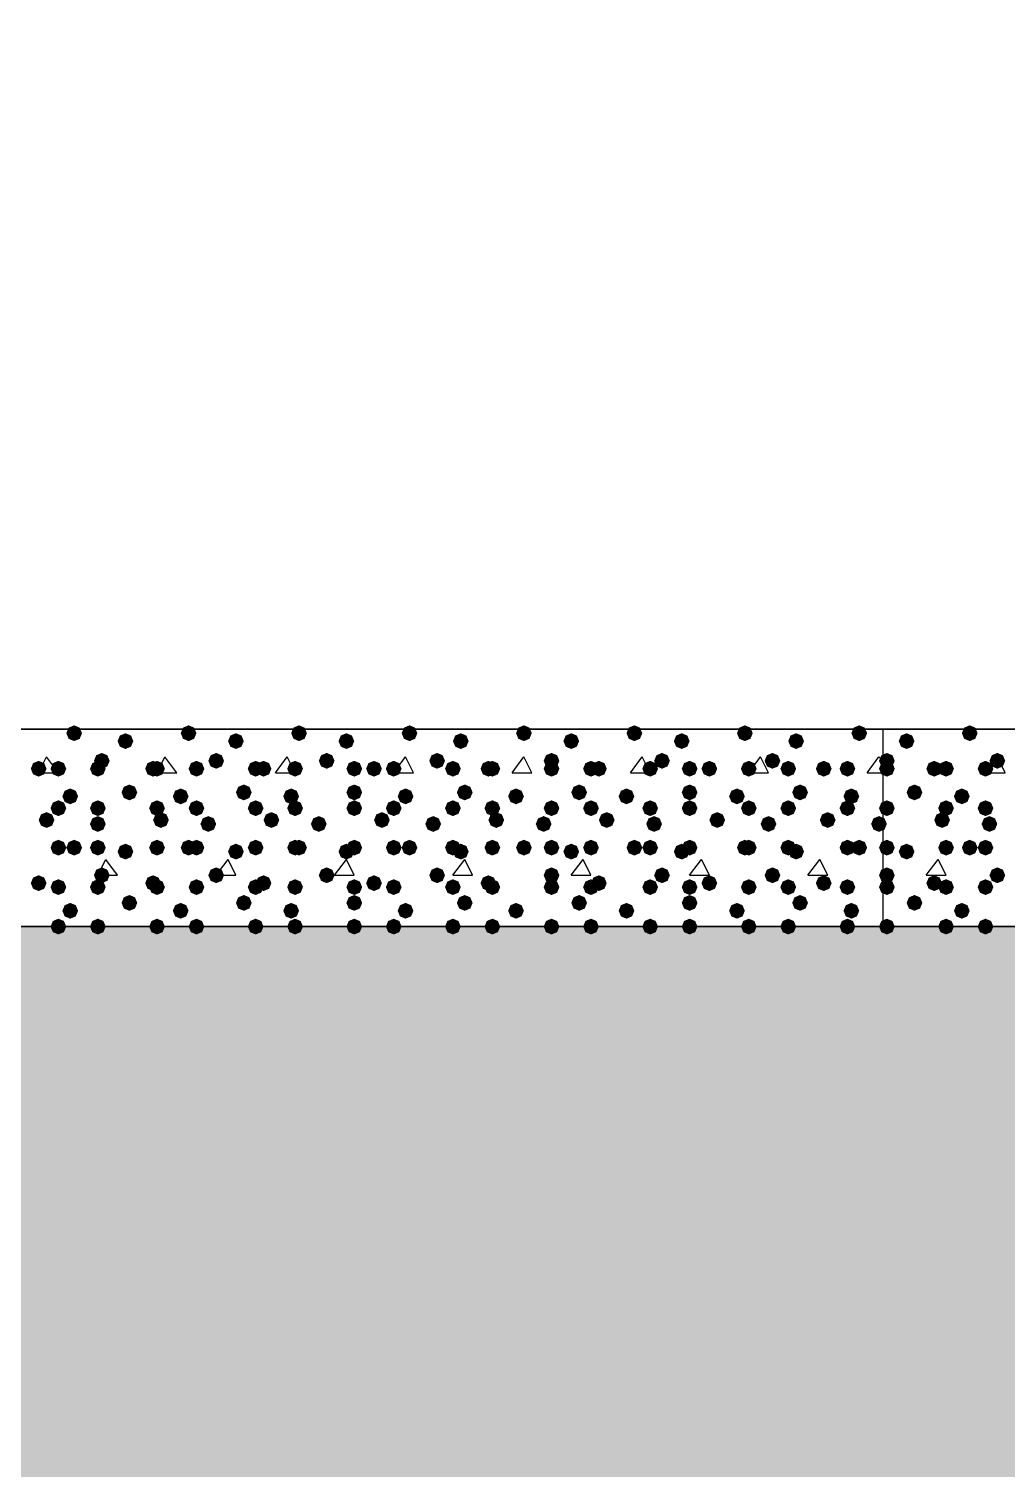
# Model space of a CAD drawing. Header units: millimetres. Extents: x 0 to 420, y 0 to 297.
# Drawn here: x 340.3 to 350.8, y 121.09 to 136.55 of the extents above; entities that cross this region are included whole.
import ezdxf

# ---------------------------------------------------------------- set-up
doc = ezdxf.new("R2010")
doc.units = ezdxf.units.MM
doc.layers.get('0').update_dxf_attribs({"linetype": 'CONTINUOUS'})

msp = doc.modelspace()

# ---------------------------------------------------------------- hatches: boundary and pattern name
at = {"true_color": 0x000008}
for points in [[(340.868, 128.989667), (340.843129, 128.929871), (340.783333, 128.905), (340.723538, 128.929871), (340.698667, 128.989667), (340.723537, 129.049462), (340.783333, 129.074333), (340.843129, 129.049463)], [(342.095667, 128.989667), (342.070796, 128.929871), (342.011, 128.905), (341.951204, 128.929871), (341.926333, 128.989667), (341.951204, 129.049462), (342.011, 129.074333), (342.070796, 129.049463)], [(343.281, 128.989667), (343.256129, 128.929871), (343.196333, 128.905), (343.136537, 128.929871), (343.111667, 128.989667), (343.136537, 129.049462), (343.196333, 129.074333), (343.256129, 129.049463)], [(344.466333, 128.989667), (344.441462, 128.929871), (344.381667, 128.905), (344.321871, 128.929871), (344.297, 128.989667), (344.321871, 129.049462), (344.381667, 129.074333), (344.441462, 129.049463)], [(345.694, 128.989667), (345.669129, 128.929871), (345.609333, 128.905), (345.549537, 128.929871), (345.524667, 128.989667), (345.549537, 129.049462), (345.609333, 129.074333), (345.669129, 129.049463)], [(346.879333, 128.989667), (346.854462, 128.929871), (346.794667, 128.905), (346.734871, 128.929871), (346.71, 128.989667), (346.734871, 129.049462), (346.794667, 129.074333), (346.854462, 129.049463)], [(348.064667, 128.989667), (348.039796, 128.929871), (347.98, 128.905), (347.920204, 128.929871), (347.895333, 128.989667), (347.920204, 129.049462), (347.98, 129.074333), (348.039796, 129.049463)], [(349.292333, 128.989667), (349.267462, 128.929871), (349.207667, 128.905), (349.147871, 128.929871), (349.123, 128.989667), (349.147871, 129.049462), (349.207667, 129.074333), (349.267462, 129.049463)], [(341.418333, 128.905), (341.393462, 128.845204), (341.333667, 128.820333), (341.273871, 128.845204), (341.249, 128.905), (341.273871, 128.964796), (341.333667, 128.989667), (341.393462, 128.964796)], [(342.603667, 128.905), (342.578796, 128.845204), (342.519, 128.820333), (342.459204, 128.845204), (342.434333, 128.905), (342.459204, 128.964796), (342.519, 128.989667), (342.578796, 128.964796)], [(343.789, 128.905), (343.764129, 128.845204), (343.704333, 128.820333), (343.644537, 128.845204), (343.619667, 128.905), (343.644537, 128.964796), (343.704333, 128.989667), (343.764129, 128.964796)], [(345.016667, 128.905), (344.991796, 128.845204), (344.932, 128.820333), (344.872204, 128.845204), (344.847333, 128.905), (344.872204, 128.964796), (344.932, 128.989667), (344.991796, 128.964796)], [(346.202, 128.905), (346.177129, 128.845204), (346.117333, 128.820333), (346.057538, 128.845204), (346.032667, 128.905), (346.057537, 128.964796), (346.117333, 128.989667), (346.177129, 128.964796)], [(347.387333, 128.905), (347.362462, 128.845204), (347.302667, 128.820333), (347.242871, 128.845204), (347.218, 128.905), (347.242871, 128.964796), (347.302667, 128.989667), (347.362462, 128.964796)], [(348.615, 128.905), (348.590129, 128.845204), (348.530333, 128.820333), (348.470537, 128.845204), (348.445667, 128.905), (348.470537, 128.964796), (348.530333, 128.989667), (348.590129, 128.964796)], [(341.164333, 128.693333), (341.139462, 128.633537), (341.079667, 128.608667), (341.019871, 128.633537), (340.995, 128.693333), (341.019871, 128.753129), (341.079667, 128.778), (341.139462, 128.753129)], [(342.392, 128.693333), (342.367129, 128.633537), (342.307333, 128.608667), (342.247538, 128.633537), (342.222667, 128.693333), (342.247537, 128.753129), (342.307333, 128.778), (342.367129, 128.753129)], [(343.577333, 128.693333), (343.552462, 128.633537), (343.492667, 128.608667), (343.432871, 128.633537), (343.408, 128.693333), (343.432871, 128.753129), (343.492667, 128.778), (343.552462, 128.753129)], [(344.762667, 128.693333), (344.737796, 128.633537), (344.678, 128.608667), (344.618204, 128.633537), (344.593333, 128.693333), (344.618204, 128.753129), (344.678, 128.778), (344.737796, 128.753129)], [(345.990333, 128.693333), (345.965463, 128.633537), (345.905667, 128.608667), (345.845871, 128.633537), (345.821, 128.693333), (345.845871, 128.753129), (345.905667, 128.778), (345.965462, 128.753129)], [(347.175667, 128.693333), (347.150796, 128.633537), (347.091, 128.608667), (347.031204, 128.633537), (347.006333, 128.693333), (347.031204, 128.753129), (347.091, 128.778), (347.150796, 128.753129)], [(348.361, 128.693333), (348.336129, 128.633537), (348.276333, 128.608667), (348.216537, 128.633537), (348.191667, 128.693333), (348.216537, 128.753129), (348.276333, 128.778), (348.336129, 128.753129)], [(340.487, 128.608667), (340.462129, 128.548871), (340.402333, 128.524), (340.342538, 128.548871), (340.317667, 128.608667), (340.342537, 128.668462), (340.402333, 128.693333), (340.462129, 128.668463)], [(340.698667, 128.608667), (340.673796, 128.548871), (340.614, 128.524), (340.554204, 128.548871), (340.529333, 128.608667), (340.554204, 128.668462), (340.614, 128.693333), (340.673796, 128.668463)], [(341.122, 128.608667), (341.097129, 128.548871), (341.037333, 128.524), (340.977538, 128.548871), (340.952667, 128.608667), (340.977537, 128.668462), (341.037333, 128.693333), (341.097129, 128.668463)], [(341.714667, 128.608667), (341.689796, 128.548871), (341.63, 128.524), (341.570204, 128.548871), (341.545333, 128.608667), (341.570204, 128.668462), (341.63, 128.693333), (341.689796, 128.668463)], [(341.757, 128.608667), (341.732129, 128.548871), (341.672333, 128.524), (341.612538, 128.548871), (341.587667, 128.608667), (341.612537, 128.668462), (341.672333, 128.693333), (341.732129, 128.668463)], [(342.180333, 128.608667), (342.155463, 128.548871), (342.095667, 128.524), (342.035871, 128.548871), (342.011, 128.608667), (342.035871, 128.668462), (342.095667, 128.693333), (342.155462, 128.668463)], [(342.815333, 128.608667), (342.790462, 128.548871), (342.730667, 128.524), (342.670871, 128.548871), (342.646, 128.608667), (342.670871, 128.668462), (342.730667, 128.693333), (342.790462, 128.668463)], [(342.9, 128.608667), (342.875129, 128.548871), (342.815333, 128.524), (342.755538, 128.548871), (342.730667, 128.608667), (342.755537, 128.668462), (342.815333, 128.693333), (342.875129, 128.668463)], [(343.238667, 128.608667), (343.213796, 128.548871), (343.154, 128.524), (343.094204, 128.548871), (343.069333, 128.608667), (343.094204, 128.668462), (343.154, 128.693333), (343.213796, 128.668463)], [(343.873667, 128.608667), (343.848796, 128.548871), (343.789, 128.524), (343.729204, 128.548871), (343.704333, 128.608667), (343.729204, 128.668462), (343.789, 128.693333), (343.848796, 128.668463)], [(344.085333, 128.608667), (344.060462, 128.548871), (344.000667, 128.524), (343.940871, 128.548871), (343.916, 128.608667), (343.940871, 128.668462), (344.000667, 128.693333), (344.060462, 128.668463)], [(344.297, 128.608667), (344.272129, 128.548871), (344.212333, 128.524), (344.152537, 128.548871), (344.127667, 128.608667), (344.152537, 128.668462), (344.212333, 128.693333), (344.272129, 128.668463)], [(344.932, 128.608667), (344.907129, 128.548871), (344.847333, 128.524), (344.787537, 128.548871), (344.762667, 128.608667), (344.787537, 128.668462), (344.847333, 128.693333), (344.907129, 128.668463)], [(345.313, 128.608667), (345.288129, 128.548871), (345.228333, 128.524), (345.168537, 128.548871), (345.143667, 128.608667), (345.168537, 128.668462), (345.228333, 128.693333), (345.288129, 128.668463)], [(345.355333, 128.608667), (345.330462, 128.548871), (345.270667, 128.524), (345.210871, 128.548871), (345.186, 128.608667), (345.210871, 128.668462), (345.270667, 128.693333), (345.330462, 128.668463)], [(345.990333, 128.608667), (345.965463, 128.548871), (345.905667, 128.524), (345.845871, 128.548871), (345.821, 128.608667), (345.845871, 128.668462), (345.905667, 128.693333), (345.965462, 128.668463)], [(346.413667, 128.608667), (346.388796, 128.548871), (346.329, 128.524), (346.269204, 128.548871), (346.244333, 128.608667), (346.269204, 128.668462), (346.329, 128.693333), (346.388796, 128.668463)], [(346.498333, 128.608667), (346.473462, 128.548871), (346.413667, 128.524), (346.353871, 128.548871), (346.329, 128.608667), (346.353871, 128.668462), (346.413667, 128.693333), (346.473462, 128.668463)], [(347.048667, 128.608667), (347.023796, 128.548871), (346.964, 128.524), (346.904204, 128.548871), (346.879333, 128.608667), (346.904204, 128.668462), (346.964, 128.693333), (347.023796, 128.668463)], [(347.472, 128.608667), (347.447129, 128.548871), (347.387333, 128.524), (347.327538, 128.548871), (347.302667, 128.608667), (347.327537, 128.668462), (347.387333, 128.693333), (347.447129, 128.668463)], [(347.683667, 128.608667), (347.658796, 128.548871), (347.599, 128.524), (347.539204, 128.548871), (347.514333, 128.608667), (347.539204, 128.668462), (347.599, 128.693333), (347.658796, 128.668463)], [(348.107, 128.608667), (348.082129, 128.548871), (348.022333, 128.524), (347.962538, 128.548871), (347.937667, 128.608667), (347.962537, 128.668462), (348.022333, 128.693333), (348.082129, 128.668463)], [(348.530333, 128.608667), (348.505463, 128.548871), (348.445667, 128.524), (348.385871, 128.548871), (348.361, 128.608667), (348.385871, 128.668462), (348.445667, 128.693333), (348.505462, 128.668463)], [(348.911333, 128.608667), (348.886462, 128.548871), (348.826667, 128.524), (348.766871, 128.548871), (348.742, 128.608667), (348.766871, 128.668462), (348.826667, 128.693333), (348.886462, 128.668463)], [(349.165333, 128.608667), (349.140463, 128.548871), (349.080667, 128.524), (349.020871, 128.548871), (348.996, 128.608667), (349.020871, 128.668462), (349.080667, 128.693333), (349.140462, 128.668463)], [(341.460667, 128.354667), (341.435796, 128.294871), (341.376, 128.27), (341.316204, 128.294871), (341.291333, 128.354667), (341.316204, 128.414462), (341.376, 128.439333), (341.435796, 128.414463)], [(342.688333, 128.354667), (342.663462, 128.294871), (342.603667, 128.27), (342.543871, 128.294871), (342.519, 128.354667), (342.543871, 128.414462), (342.603667, 128.439333), (342.663462, 128.414463)], [(343.873667, 128.354667), (343.848796, 128.294871), (343.789, 128.27), (343.729204, 128.294871), (343.704333, 128.354667), (343.729204, 128.414462), (343.789, 128.439333), (343.848796, 128.414463)], [(345.059, 128.354667), (345.034129, 128.294871), (344.974333, 128.27), (344.914537, 128.294871), (344.889667, 128.354667), (344.914537, 128.414462), (344.974333, 128.439333), (345.034129, 128.414463)], [(346.286667, 128.354667), (346.261796, 128.294871), (346.202, 128.27), (346.142204, 128.294871), (346.117333, 128.354667), (346.142204, 128.414462), (346.202, 128.439333), (346.261796, 128.414463)], [(347.472, 128.354667), (347.447129, 128.294871), (347.387333, 128.27), (347.327538, 128.294871), (347.302667, 128.354667), (347.327537, 128.414462), (347.387333, 128.439333), (347.447129, 128.414463)], [(348.657333, 128.354667), (348.632462, 128.294871), (348.572667, 128.27), (348.512871, 128.294871), (348.488, 128.354667), (348.512871, 128.414462), (348.572667, 128.439333), (348.632462, 128.414463)], [(340.698667, 128.185333), (340.673796, 128.125538), (340.614, 128.100667), (340.554204, 128.125538), (340.529333, 128.185333), (340.554204, 128.245129), (340.614, 128.27), (340.673796, 128.245129)], [(340.825667, 128.312333), (340.800796, 128.252537), (340.741, 128.227667), (340.681204, 128.252537), (340.656333, 128.312333), (340.681204, 128.372129), (340.741, 128.397), (340.800796, 128.372129)], [(341.122, 128.185333), (341.097129, 128.125538), (341.037333, 128.100667), (340.977538, 128.125538), (340.952667, 128.185333), (340.977537, 128.245129), (341.037333, 128.27), (341.097129, 128.245129)], [(341.757, 128.185333), (341.732129, 128.125538), (341.672333, 128.100667), (341.612538, 128.125538), (341.587667, 128.185333), (341.612537, 128.245129), (341.672333, 128.27), (341.732129, 128.245129)], [(342.011, 128.312333), (341.986129, 128.252537), (341.926333, 128.227667), (341.866537, 128.252537), (341.841667, 128.312333), (341.866537, 128.372129), (341.926333, 128.397), (341.986129, 128.372129)], [(342.180333, 128.185333), (342.155463, 128.125538), (342.095667, 128.100667), (342.035871, 128.125538), (342.011, 128.185333), (342.035871, 128.245129), (342.095667, 128.27), (342.155462, 128.245129)], [(342.815333, 128.185333), (342.790462, 128.125538), (342.730667, 128.100667), (342.670871, 128.125538), (342.646, 128.185333), (342.670871, 128.245129), (342.730667, 128.27), (342.790462, 128.245129)], [(343.196333, 128.312333), (343.171462, 128.252537), (343.111667, 128.227667), (343.051871, 128.252537), (343.027, 128.312333), (343.051871, 128.372129), (343.111667, 128.397), (343.171462, 128.372129)], [(343.238667, 128.185333), (343.213796, 128.125538), (343.154, 128.100667), (343.094204, 128.125538), (343.069333, 128.185333), (343.094204, 128.245129), (343.154, 128.27), (343.213796, 128.245129)], [(343.873667, 128.185333), (343.848796, 128.125538), (343.789, 128.100667), (343.729204, 128.125538), (343.704333, 128.185333), (343.729204, 128.245129), (343.789, 128.27), (343.848796, 128.245129)], [(344.297, 128.185333), (344.272129, 128.125538), (344.212333, 128.100667), (344.152537, 128.125538), (344.127667, 128.185333), (344.152537, 128.245129), (344.212333, 128.27), (344.272129, 128.245129)], [(344.424, 128.312333), (344.399129, 128.252537), (344.339333, 128.227667), (344.279537, 128.252537), (344.254667, 128.312333), (344.279537, 128.372129), (344.339333, 128.397), (344.399129, 128.372129)], [(344.932, 128.185333), (344.907129, 128.125538), (344.847333, 128.100667), (344.787537, 128.125538), (344.762667, 128.185333), (344.787537, 128.245129), (344.847333, 128.27), (344.907129, 128.245129)], [(345.355333, 128.185333), (345.330462, 128.125538), (345.270667, 128.100667), (345.210871, 128.125538), (345.186, 128.185333), (345.210871, 128.245129), (345.270667, 128.27), (345.330462, 128.245129)], [(345.609333, 128.312333), (345.584462, 128.252537), (345.524667, 128.227667), (345.464871, 128.252537), (345.44, 128.312333), (345.464871, 128.372129), (345.524667, 128.397), (345.584462, 128.372129)], [(345.990333, 128.185333), (345.965463, 128.125538), (345.905667, 128.100667), (345.845871, 128.125538), (345.821, 128.185333), (345.845871, 128.245129), (345.905667, 128.27), (345.965462, 128.245129)], [(346.413667, 128.185333), (346.388796, 128.125538), (346.329, 128.100667), (346.269204, 128.125538), (346.244333, 128.185333), (346.269204, 128.245129), (346.329, 128.27), (346.388796, 128.245129)], [(346.794667, 128.312333), (346.769796, 128.252537), (346.71, 128.227667), (346.650204, 128.252537), (346.625333, 128.312333), (346.650204, 128.372129), (346.71, 128.397), (346.769796, 128.372129)], [(347.048667, 128.185333), (347.023796, 128.125538), (346.964, 128.100667), (346.904204, 128.125538), (346.879333, 128.185333), (346.904204, 128.245129), (346.964, 128.27), (347.023796, 128.245129)], [(347.472, 128.185333), (347.447129, 128.125538), (347.387333, 128.100667), (347.327538, 128.125538), (347.302667, 128.185333), (347.327537, 128.245129), (347.387333, 128.27), (347.447129, 128.245129)], [(347.98, 128.312333), (347.955129, 128.252537), (347.895333, 128.227667), (347.835537, 128.252537), (347.810667, 128.312333), (347.835537, 128.372129), (347.895333, 128.397), (347.955129, 128.372129)], [(348.107, 128.185333), (348.082129, 128.125538), (348.022333, 128.100667), (347.962538, 128.125538), (347.937667, 128.185333), (347.962537, 128.245129), (348.022333, 128.27), (348.082129, 128.245129)], [(348.530333, 128.185333), (348.505463, 128.125538), (348.445667, 128.100667), (348.385871, 128.125538), (348.361, 128.185333), (348.385871, 128.245129), (348.445667, 128.27), (348.505462, 128.245129)], [(349.165333, 128.185333), (349.140463, 128.125538), (349.080667, 128.100667), (349.020871, 128.125538), (348.996, 128.185333), (349.020871, 128.245129), (349.080667, 128.27), (349.140462, 128.245129)], [(349.207667, 128.312333), (349.182796, 128.252537), (349.123, 128.227667), (349.063204, 128.252537), (349.038333, 128.312333), (349.063204, 128.372129), (349.123, 128.397), (349.182796, 128.372129)], [(340.571667, 128.058333), (340.546796, 127.998538), (340.487, 127.973667), (340.427204, 127.998538), (340.402333, 128.058333), (340.427204, 128.118129), (340.487, 128.143), (340.546796, 128.118129)], [(341.122, 128.016), (341.097129, 127.956204), (341.037333, 127.931333), (340.977538, 127.956204), (340.952667, 128.016), (340.977537, 128.075796), (341.037333, 128.100667), (341.097129, 128.075796)], [(341.799333, 128.058333), (341.774462, 127.998538), (341.714667, 127.973667), (341.654871, 127.998538), (341.63, 128.058333), (341.654871, 128.118129), (341.714667, 128.143), (341.774462, 128.118129)], [(342.307333, 128.016), (342.282462, 127.956204), (342.222667, 127.931333), (342.162871, 127.956204), (342.138, 128.016), (342.162871, 128.075796), (342.222667, 128.100667), (342.282462, 128.075796)], [(342.984667, 128.058333), (342.959796, 127.998538), (342.9, 127.973667), (342.840204, 127.998538), (342.815333, 128.058333), (342.840204, 128.118129), (342.9, 128.143), (342.959796, 128.118129)], [(343.492667, 128.016), (343.467796, 127.956204), (343.408, 127.931333), (343.348204, 127.956204), (343.323333, 128.016), (343.348204, 128.075796), (343.408, 128.100667), (343.467796, 128.075796)], [(344.17, 128.058333), (344.145129, 127.998538), (344.085333, 127.973667), (344.025538, 127.998538), (344.000667, 128.058333), (344.025537, 128.118129), (344.085333, 128.143), (344.145129, 128.118129)], [(344.720333, 128.016), (344.695462, 127.956204), (344.635667, 127.931333), (344.575871, 127.956204), (344.551, 128.016), (344.575871, 128.075796), (344.635667, 128.100667), (344.695462, 128.075796)], [(345.397667, 128.058333), (345.372796, 127.998538), (345.313, 127.973667), (345.253204, 127.998538), (345.228333, 128.058333), (345.253204, 128.118129), (345.313, 128.143), (345.372796, 128.118129)], [(345.905667, 128.016), (345.880796, 127.956204), (345.821, 127.931333), (345.761204, 127.956204), (345.736333, 128.016), (345.761204, 128.075796), (345.821, 128.100667), (345.880796, 128.075796)], [(346.583, 128.058333), (346.558129, 127.998538), (346.498333, 127.973667), (346.438538, 127.998538), (346.413667, 128.058333), (346.438537, 128.118129), (346.498333, 128.143), (346.558129, 128.118129)], [(347.091, 128.016), (347.066129, 127.956204), (347.006333, 127.931333), (346.946537, 127.956204), (346.921667, 128.016), (346.946537, 128.075796), (347.006333, 128.100667), (347.066129, 128.075796)], [(347.768333, 128.058333), (347.743462, 127.998538), (347.683667, 127.973667), (347.623871, 127.998538), (347.599, 128.058333), (347.623871, 128.118129), (347.683667, 128.143), (347.743462, 128.118129)], [(348.318667, 128.016), (348.293796, 127.956204), (348.234, 127.931333), (348.174204, 127.956204), (348.149333, 128.016), (348.174204, 128.075796), (348.234, 128.100667), (348.293796, 128.075796)], [(348.953667, 128.058333), (348.928796, 127.998538), (348.869, 127.973667), (348.809204, 127.998538), (348.784333, 128.058333), (348.809204, 128.118129), (348.869, 128.143), (348.928796, 128.118129)], [(349.504, 128.016), (349.479129, 127.956204), (349.419333, 127.931333), (349.359537, 127.956204), (349.334667, 128.016), (349.359537, 128.075796), (349.419333, 128.100667), (349.479129, 128.075796)], [(340.698667, 127.762), (340.673796, 127.702204), (340.614, 127.677333), (340.554204, 127.702204), (340.529333, 127.762), (340.554204, 127.821796), (340.614, 127.846667), (340.673796, 127.821796)], [(340.868, 127.762), (340.843129, 127.702204), (340.783333, 127.677333), (340.723538, 127.702204), (340.698667, 127.762), (340.723537, 127.821796), (340.783333, 127.846667), (340.843129, 127.821796)], [(341.122, 127.762), (341.097129, 127.702204), (341.037333, 127.677333), (340.977538, 127.702204), (340.952667, 127.762), (340.977537, 127.821796), (341.037333, 127.846667), (341.097129, 127.821796)], [(341.418333, 127.719667), (341.393462, 127.659871), (341.333667, 127.635), (341.273871, 127.659871), (341.249, 127.719667), (341.273871, 127.779462), (341.333667, 127.804333), (341.393462, 127.779463)], [(341.757, 127.762), (341.732129, 127.702204), (341.672333, 127.677333), (341.612538, 127.702204), (341.587667, 127.762), (341.612537, 127.821796), (341.672333, 127.846667), (341.732129, 127.821796)], [(342.095667, 127.762), (342.070796, 127.702204), (342.011, 127.677333), (341.951204, 127.702204), (341.926333, 127.762), (341.951204, 127.821796), (342.011, 127.846667), (342.070796, 127.821796)], [(342.180333, 127.762), (342.155463, 127.702204), (342.095667, 127.677333), (342.035871, 127.702204), (342.011, 127.762), (342.035871, 127.821796), (342.095667, 127.846667), (342.155462, 127.821796)], [(342.603667, 127.719667), (342.578796, 127.659871), (342.519, 127.635), (342.459204, 127.659871), (342.434333, 127.719667), (342.459204, 127.779462), (342.519, 127.804333), (342.578796, 127.779463)], [(342.815333, 127.762), (342.790462, 127.702204), (342.730667, 127.677333), (342.670871, 127.702204), (342.646, 127.762), (342.670871, 127.821796), (342.730667, 127.846667), (342.790462, 127.821796)], [(343.238667, 127.762), (343.213796, 127.702204), (343.154, 127.677333), (343.094204, 127.702204), (343.069333, 127.762), (343.094204, 127.821796), (343.154, 127.846667), (343.213796, 127.821796)], [(343.281, 127.762), (343.256129, 127.702204), (343.196333, 127.677333), (343.136537, 127.702204), (343.111667, 127.762), (343.136537, 127.821796), (343.196333, 127.846667), (343.256129, 127.821796)], [(343.789, 127.719667), (343.764129, 127.659871), (343.704333, 127.635), (343.644537, 127.659871), (343.619667, 127.719667), (343.644537, 127.779462), (343.704333, 127.804333), (343.764129, 127.779463)], [(343.873667, 127.762), (343.848796, 127.702204), (343.789, 127.677333), (343.729204, 127.702204), (343.704333, 127.762), (343.729204, 127.821796), (343.789, 127.846667), (343.848796, 127.821796)], [(344.297, 127.762), (344.272129, 127.702204), (344.212333, 127.677333), (344.152537, 127.702204), (344.127667, 127.762), (344.152537, 127.821796), (344.212333, 127.846667), (344.272129, 127.821796)], [(344.466333, 127.762), (344.441462, 127.702204), (344.381667, 127.677333), (344.321871, 127.702204), (344.297, 127.762), (344.321871, 127.821796), (344.381667, 127.846667), (344.441462, 127.821796)], [(344.932, 127.762), (344.907129, 127.702204), (344.847333, 127.677333), (344.787537, 127.702204), (344.762667, 127.762), (344.787537, 127.821796), (344.847333, 127.846667), (344.907129, 127.821796)], [(345.016667, 127.719667), (344.991796, 127.659871), (344.932, 127.635), (344.872204, 127.659871), (344.847333, 127.719667), (344.872204, 127.779462), (344.932, 127.804333), (344.991796, 127.779463)], [(345.355333, 127.762), (345.330462, 127.702204), (345.270667, 127.677333), (345.210871, 127.702204), (345.186, 127.762), (345.210871, 127.821796), (345.270667, 127.846667), (345.330462, 127.821796)], [(345.694, 127.762), (345.669129, 127.702204), (345.609333, 127.677333), (345.549537, 127.702204), (345.524667, 127.762), (345.549537, 127.821796), (345.609333, 127.846667), (345.669129, 127.821796)], [(345.990333, 127.762), (345.965463, 127.702204), (345.905667, 127.677333), (345.845871, 127.702204), (345.821, 127.762), (345.845871, 127.821796), (345.905667, 127.846667), (345.965462, 127.821796)], [(346.202, 127.719667), (346.177129, 127.659871), (346.117333, 127.635), (346.057538, 127.659871), (346.032667, 127.719667), (346.057537, 127.779462), (346.117333, 127.804333), (346.177129, 127.779463)], [(346.413667, 127.762), (346.388796, 127.702204), (346.329, 127.677333), (346.269204, 127.702204), (346.244333, 127.762), (346.269204, 127.821796), (346.329, 127.846667), (346.388796, 127.821796)], [(346.879333, 127.762), (346.854462, 127.702204), (346.794667, 127.677333), (346.734871, 127.702204), (346.71, 127.762), (346.734871, 127.821796), (346.794667, 127.846667), (346.854462, 127.821796)], [(347.048667, 127.762), (347.023796, 127.702204), (346.964, 127.677333), (346.904204, 127.702204), (346.879333, 127.762), (346.904204, 127.821796), (346.964, 127.846667), (347.023796, 127.821796)], [(347.387333, 127.719667), (347.362462, 127.659871), (347.302667, 127.635), (347.242871, 127.659871), (347.218, 127.719667), (347.242871, 127.779462), (347.302667, 127.804333), (347.362462, 127.779463)], [(347.472, 127.762), (347.447129, 127.702204), (347.387333, 127.677333), (347.327538, 127.702204), (347.302667, 127.762), (347.327537, 127.821796), (347.387333, 127.846667), (347.447129, 127.821796)], [(348.064667, 127.762), (348.039796, 127.702204), (347.98, 127.677333), (347.920204, 127.702204), (347.895333, 127.762), (347.920204, 127.821796), (347.98, 127.846667), (348.039796, 127.821796)], [(348.107, 127.762), (348.082129, 127.702204), (348.022333, 127.677333), (347.962538, 127.702204), (347.937667, 127.762), (347.962537, 127.821796), (348.022333, 127.846667), (348.082129, 127.821796)], [(348.530333, 127.762), (348.505463, 127.702204), (348.445667, 127.677333), (348.385871, 127.702204), (348.361, 127.762), (348.385871, 127.821796), (348.445667, 127.846667), (348.505462, 127.821796)], [(348.615, 127.719667), (348.590129, 127.659871), (348.530333, 127.635), (348.470537, 127.659871), (348.445667, 127.719667), (348.470537, 127.779462), (348.530333, 127.804333), (348.590129, 127.779463)], [(349.165333, 127.762), (349.140463, 127.702204), (349.080667, 127.677333), (349.020871, 127.702204), (348.996, 127.762), (349.020871, 127.821796), (349.080667, 127.846667), (349.140462, 127.821796)], [(349.292333, 127.762), (349.267462, 127.702204), (349.207667, 127.677333), (349.147871, 127.702204), (349.123, 127.762), (349.147871, 127.821796), (349.207667, 127.846667), (349.267462, 127.821796)], [(341.164333, 127.465667), (341.139462, 127.405871), (341.079667, 127.381), (341.019871, 127.405871), (340.995, 127.465667), (341.019871, 127.525462), (341.079667, 127.550333), (341.139462, 127.525463)], [(342.392, 127.465667), (342.367129, 127.405871), (342.307333, 127.381), (342.247538, 127.405871), (342.222667, 127.465667), (342.247537, 127.525462), (342.307333, 127.550333), (342.367129, 127.525463)], [(343.577333, 127.465667), (343.552462, 127.405871), (343.492667, 127.381), (343.432871, 127.405871), (343.408, 127.465667), (343.432871, 127.525462), (343.492667, 127.550333), (343.552462, 127.525463)], [(344.762667, 127.465667), (344.737796, 127.405871), (344.678, 127.381), (344.618204, 127.405871), (344.593333, 127.465667), (344.618204, 127.525462), (344.678, 127.550333), (344.737796, 127.525463)], [(345.990333, 127.465667), (345.965463, 127.405871), (345.905667, 127.381), (345.845871, 127.405871), (345.821, 127.465667), (345.845871, 127.525462), (345.905667, 127.550333), (345.965462, 127.525463)], [(347.175667, 127.465667), (347.150796, 127.405871), (347.091, 127.381), (347.031204, 127.405871), (347.006333, 127.465667), (347.031204, 127.525462), (347.091, 127.550333), (347.150796, 127.525463)], [(348.361, 127.465667), (348.336129, 127.405871), (348.276333, 127.381), (348.216537, 127.405871), (348.191667, 127.465667), (348.216537, 127.525462), (348.276333, 127.550333), (348.336129, 127.525463)], [(340.487, 127.381), (340.462129, 127.321204), (340.402333, 127.296333), (340.342538, 127.321204), (340.317667, 127.381), (340.342537, 127.440796), (340.402333, 127.465667), (340.462129, 127.440796)], [(340.698667, 127.338667), (340.673796, 127.278871), (340.614, 127.254), (340.554204, 127.278871), (340.529333, 127.338667), (340.554204, 127.398462), (340.614, 127.423333), (340.673796, 127.398463)], [(341.122, 127.338667), (341.097129, 127.278871), (341.037333, 127.254), (340.977538, 127.278871), (340.952667, 127.338667), (340.977537, 127.398462), (341.037333, 127.423333), (341.097129, 127.398463)], [(341.714667, 127.381), (341.689796, 127.321204), (341.63, 127.296333), (341.570204, 127.321204), (341.545333, 127.381), (341.570204, 127.440796), (341.63, 127.465667), (341.689796, 127.440796)], [(341.757, 127.338667), (341.732129, 127.278871), (341.672333, 127.254), (341.612538, 127.278871), (341.587667, 127.338667), (341.612537, 127.398462), (341.672333, 127.423333), (341.732129, 127.398463)], [(342.180333, 127.338667), (342.155463, 127.278871), (342.095667, 127.254), (342.035871, 127.278871), (342.011, 127.338667), (342.035871, 127.398462), (342.095667, 127.423333), (342.155462, 127.398463)], [(342.815333, 127.338667), (342.790462, 127.278871), (342.730667, 127.254), (342.670871, 127.278871), (342.646, 127.338667), (342.670871, 127.398462), (342.730667, 127.423333), (342.790462, 127.398463)], [(342.9, 127.381), (342.875129, 127.321204), (342.815333, 127.296333), (342.755538, 127.321204), (342.730667, 127.381), (342.755537, 127.440796), (342.815333, 127.465667), (342.875129, 127.440796)], [(343.238667, 127.338667), (343.213796, 127.278871), (343.154, 127.254), (343.094204, 127.278871), (343.069333, 127.338667), (343.094204, 127.398462), (343.154, 127.423333), (343.213796, 127.398463)], [(343.873667, 127.338667), (343.848796, 127.278871), (343.789, 127.254), (343.729204, 127.278871), (343.704333, 127.338667), (343.729204, 127.398462), (343.789, 127.423333), (343.848796, 127.398463)], [(344.085333, 127.381), (344.060462, 127.321204), (344.000667, 127.296333), (343.940871, 127.321204), (343.916, 127.381), (343.940871, 127.440796), (344.000667, 127.465667), (344.060462, 127.440796)], [(344.297, 127.338667), (344.272129, 127.278871), (344.212333, 127.254), (344.152537, 127.278871), (344.127667, 127.338667), (344.152537, 127.398462), (344.212333, 127.423333), (344.272129, 127.398463)], [(344.932, 127.338667), (344.907129, 127.278871), (344.847333, 127.254), (344.787537, 127.278871), (344.762667, 127.338667), (344.787537, 127.398462), (344.847333, 127.423333), (344.907129, 127.398463)], [(345.313, 127.381), (345.288129, 127.321204), (345.228333, 127.296333), (345.168537, 127.321204), (345.143667, 127.381), (345.168537, 127.440796), (345.228333, 127.465667), (345.288129, 127.440796)], [(345.355333, 127.338667), (345.330462, 127.278871), (345.270667, 127.254), (345.210871, 127.278871), (345.186, 127.338667), (345.210871, 127.398462), (345.270667, 127.423333), (345.330462, 127.398463)], [(345.990333, 127.338667), (345.965463, 127.278871), (345.905667, 127.254), (345.845871, 127.278871), (345.821, 127.338667), (345.845871, 127.398462), (345.905667, 127.423333), (345.965462, 127.398463)], [(346.413667, 127.338667), (346.388796, 127.278871), (346.329, 127.254), (346.269204, 127.278871), (346.244333, 127.338667), (346.269204, 127.398462), (346.329, 127.423333), (346.388796, 127.398463)], [(346.498333, 127.381), (346.473462, 127.321204), (346.413667, 127.296333), (346.353871, 127.321204), (346.329, 127.381), (346.353871, 127.440796), (346.413667, 127.465667), (346.473462, 127.440796)], [(347.048667, 127.338667), (347.023796, 127.278871), (346.964, 127.254), (346.904204, 127.278871), (346.879333, 127.338667), (346.904204, 127.398462), (346.964, 127.423333), (347.023796, 127.398463)], [(347.472, 127.338667), (347.447129, 127.278871), (347.387333, 127.254), (347.327538, 127.278871), (347.302667, 127.338667), (347.327537, 127.398462), (347.387333, 127.423333), (347.447129, 127.398463)], [(347.683667, 127.381), (347.658796, 127.321204), (347.599, 127.296333), (347.539204, 127.321204), (347.514333, 127.381), (347.539204, 127.440796), (347.599, 127.465667), (347.658796, 127.440796)], [(348.107, 127.338667), (348.082129, 127.278871), (348.022333, 127.254), (347.962538, 127.278871), (347.937667, 127.338667), (347.962537, 127.398462), (348.022333, 127.423333), (348.082129, 127.398463)], [(348.530333, 127.338667), (348.505463, 127.278871), (348.445667, 127.254), (348.385871, 127.278871), (348.361, 127.338667), (348.385871, 127.398462), (348.445667, 127.423333), (348.505462, 127.398463)], [(348.911333, 127.381), (348.886462, 127.321204), (348.826667, 127.296333), (348.766871, 127.321204), (348.742, 127.381), (348.766871, 127.440796), (348.826667, 127.465667), (348.886462, 127.440796)], [(349.165333, 127.338667), (349.140463, 127.278871), (349.080667, 127.254), (349.020871, 127.278871), (348.996, 127.338667), (349.020871, 127.398462), (349.080667, 127.423333), (349.140462, 127.398463)], [(340.825667, 127.084667), (340.800796, 127.024871), (340.741, 127), (340.681204, 127.024871), (340.656333, 127.084667), (340.681204, 127.144462), (340.741, 127.169333), (340.800796, 127.144463)], [(341.460667, 127.169333), (341.435796, 127.109537), (341.376, 127.084667), (341.316204, 127.109537), (341.291333, 127.169333), (341.316204, 127.229129), (341.376, 127.254), (341.435796, 127.229129)], [(342.011, 127.084667), (341.986129, 127.024871), (341.926333, 127), (341.866537, 127.024871), (341.841667, 127.084667), (341.866537, 127.144462), (341.926333, 127.169333), (341.986129, 127.144463)], [(342.688333, 127.169333), (342.663462, 127.109537), (342.603667, 127.084667), (342.543871, 127.109537), (342.519, 127.169333), (342.543871, 127.229129), (342.603667, 127.254), (342.663462, 127.229129)], [(343.196333, 127.084667), (343.171462, 127.024871), (343.111667, 127), (343.051871, 127.024871), (343.027, 127.084667), (343.051871, 127.144462), (343.111667, 127.169333), (343.171462, 127.144463)], [(343.873667, 127.169333), (343.848796, 127.109537), (343.789, 127.084667), (343.729204, 127.109537), (343.704333, 127.169333), (343.729204, 127.229129), (343.789, 127.254), (343.848796, 127.229129)], [(344.424, 127.084667), (344.399129, 127.024871), (344.339333, 127), (344.279537, 127.024871), (344.254667, 127.084667), (344.279537, 127.144462), (344.339333, 127.169333), (344.399129, 127.144463)], [(345.059, 127.169333), (345.034129, 127.109537), (344.974333, 127.084667), (344.914537, 127.109537), (344.889667, 127.169333), (344.914537, 127.229129), (344.974333, 127.254), (345.034129, 127.229129)], [(345.609333, 127.084667), (345.584462, 127.024871), (345.524667, 127), (345.464871, 127.024871), (345.44, 127.084667), (345.464871, 127.144462), (345.524667, 127.169333), (345.584462, 127.144463)], [(346.286667, 127.169333), (346.261796, 127.109537), (346.202, 127.084667), (346.142204, 127.109537), (346.117333, 127.169333), (346.142204, 127.229129), (346.202, 127.254), (346.261796, 127.229129)], [(346.794667, 127.084667), (346.769796, 127.024871), (346.71, 127), (346.650204, 127.024871), (346.625333, 127.084667), (346.650204, 127.144462), (346.71, 127.169333), (346.769796, 127.144463)], [(347.472, 127.169333), (347.447129, 127.109537), (347.387333, 127.084667), (347.327538, 127.109537), (347.302667, 127.169333), (347.327537, 127.229129), (347.387333, 127.254), (347.447129, 127.229129)], [(347.98, 127.084667), (347.955129, 127.024871), (347.895333, 127), (347.835537, 127.024871), (347.810667, 127.084667), (347.835537, 127.144462), (347.895333, 127.169333), (347.955129, 127.144463)], [(348.657333, 127.169333), (348.632462, 127.109537), (348.572667, 127.084667), (348.512871, 127.109537), (348.488, 127.169333), (348.512871, 127.229129), (348.572667, 127.254), (348.632462, 127.229129)], [(349.207667, 127.084667), (349.182796, 127.024871), (349.123, 127), (349.063204, 127.024871), (349.038333, 127.084667), (349.063204, 127.144462), (349.123, 127.169333), (349.182796, 127.144463)], [(340.698667, 126.915333), (340.673796, 126.855538), (340.614, 126.830667), (340.554204, 126.855538), (340.529333, 126.915333), (340.554204, 126.975129), (340.614, 127), (340.673796, 126.975129)], [(341.122, 126.915333), (341.097129, 126.855538), (341.037333, 126.830667), (340.977538, 126.855538), (340.952667, 126.915333), (340.977537, 126.975129), (341.037333, 127), (341.097129, 126.975129)], [(341.757, 126.915333), (341.732129, 126.855538), (341.672333, 126.830667), (341.612538, 126.855538), (341.587667, 126.915333), (341.612537, 126.975129), (341.672333, 127), (341.732129, 126.975129)], [(342.180333, 126.915333), (342.155463, 126.855538), (342.095667, 126.830667), (342.035871, 126.855538), (342.011, 126.915333), (342.035871, 126.975129), (342.095667, 127), (342.155462, 126.975129)], [(342.815333, 126.915333), (342.790462, 126.855538), (342.730667, 126.830667), (342.670871, 126.855538), (342.646, 126.915333), (342.670871, 126.975129), (342.730667, 127), (342.790462, 126.975129)], [(343.238667, 126.915333), (343.213796, 126.855538), (343.154, 126.830667), (343.094204, 126.855538), (343.069333, 126.915333), (343.094204, 126.975129), (343.154, 127), (343.213796, 126.975129)], [(343.873667, 126.915333), (343.848796, 126.855538), (343.789, 126.830667), (343.729204, 126.855538), (343.704333, 126.915333), (343.729204, 126.975129), (343.789, 127), (343.848796, 126.975129)], [(344.297, 126.915333), (344.272129, 126.855538), (344.212333, 126.830667), (344.152537, 126.855538), (344.127667, 126.915333), (344.152537, 126.975129), (344.212333, 127), (344.272129, 126.975129)], [(344.932, 126.915333), (344.907129, 126.855538), (344.847333, 126.830667), (344.787537, 126.855538), (344.762667, 126.915333), (344.787537, 126.975129), (344.847333, 127), (344.907129, 126.975129)], [(345.355333, 126.915333), (345.330462, 126.855538), (345.270667, 126.830667), (345.210871, 126.855538), (345.186, 126.915333), (345.210871, 126.975129), (345.270667, 127), (345.330462, 126.975129)], [(345.990333, 126.915333), (345.965463, 126.855538), (345.905667, 126.830667), (345.845871, 126.855538), (345.821, 126.915333), (345.845871, 126.975129), (345.905667, 127), (345.965462, 126.975129)], [(346.413667, 126.915333), (346.388796, 126.855538), (346.329, 126.830667), (346.269204, 126.855538), (346.244333, 126.915333), (346.269204, 126.975129), (346.329, 127), (346.388796, 126.975129)], [(347.048667, 126.915333), (347.023796, 126.855538), (346.964, 126.830667), (346.904204, 126.855538), (346.879333, 126.915333), (346.904204, 126.975129), (346.964, 127), (347.023796, 126.975129)], [(347.472, 126.915333), (347.447129, 126.855538), (347.387333, 126.830667), (347.327538, 126.855538), (347.302667, 126.915333), (347.327537, 126.975129), (347.387333, 127), (347.447129, 126.975129)], [(348.107, 126.915333), (348.082129, 126.855538), (348.022333, 126.830667), (347.962538, 126.855538), (347.937667, 126.915333), (347.962537, 126.975129), (348.022333, 127), (348.082129, 126.975129)], [(348.530333, 126.915333), (348.505463, 126.855538), (348.445667, 126.830667), (348.385871, 126.855538), (348.361, 126.915333), (348.385871, 126.975129), (348.445667, 127), (348.505462, 126.975129)], [(349.165333, 126.915333), (349.140463, 126.855538), (349.080667, 126.830667), (349.020871, 126.855538), (348.996, 126.915333), (349.020871, 126.975129), (349.080667, 127), (349.140462, 126.975129)]]:
    msp.add_hatch(color=0, dxfattribs=at).paths.add_polyline_path(points, flags=0)
at = {"true_color": 0x000007}
for points in [[(350.477667, 128.989667), (350.452796, 128.929871), (350.393, 128.905), (350.333204, 128.929871), (350.308333, 128.989667), (350.333204, 129.049462), (350.393, 129.074333), (350.452796, 129.049463)], [(349.800333, 128.905), (349.775463, 128.845204), (349.715667, 128.820333), (349.655871, 128.845204), (349.631, 128.905), (349.655871, 128.964796), (349.715667, 128.989667), (349.775462, 128.964796)], [(349.588667, 128.693333), (349.563796, 128.633537), (349.504, 128.608667), (349.444204, 128.633537), (349.419333, 128.693333), (349.444204, 128.753129), (349.504, 128.778), (349.563796, 128.753129)], [(350.774, 128.693333), (350.749129, 128.633537), (350.689333, 128.608667), (350.629537, 128.633537), (350.604667, 128.693333), (350.629537, 128.753129), (350.689333, 128.778), (350.749129, 128.753129)], [(349.588667, 128.608667), (349.563796, 128.548871), (349.504, 128.524), (349.444204, 128.548871), (349.419333, 128.608667), (349.444204, 128.668462), (349.504, 128.693333), (349.563796, 128.668463)], [(350.096667, 128.608667), (350.071796, 128.548871), (350.012, 128.524), (349.952204, 128.548871), (349.927333, 128.608667), (349.952204, 128.668462), (350.012, 128.693333), (350.071796, 128.668463)], [(350.223667, 128.608667), (350.198796, 128.548871), (350.139, 128.524), (350.079204, 128.548871), (350.054333, 128.608667), (350.079204, 128.668462), (350.139, 128.693333), (350.198796, 128.668463)], [(350.647, 128.608667), (350.622129, 128.548871), (350.562333, 128.524), (350.502538, 128.548871), (350.477667, 128.608667), (350.502537, 128.668462), (350.562333, 128.693333), (350.622129, 128.668463)], [(349.885, 128.354667), (349.860129, 128.294871), (349.800333, 128.27), (349.740538, 128.294871), (349.715667, 128.354667), (349.740537, 128.414462), (349.800333, 128.439333), (349.860129, 128.414463)], [(349.588667, 128.185333), (349.563796, 128.125538), (349.504, 128.100667), (349.444204, 128.125538), (349.419333, 128.185333), (349.444204, 128.245129), (349.504, 128.27), (349.563796, 128.245129)], [(350.223667, 128.185333), (350.198796, 128.125538), (350.139, 128.100667), (350.079204, 128.125538), (350.054333, 128.185333), (350.079204, 128.245129), (350.139, 128.27), (350.198796, 128.245129)], [(350.393, 128.312333), (350.368129, 128.252537), (350.308333, 128.227667), (350.248538, 128.252537), (350.223667, 128.312333), (350.248537, 128.372129), (350.308333, 128.397), (350.368129, 128.372129)], [(350.647, 128.185333), (350.622129, 128.125538), (350.562333, 128.100667), (350.502538, 128.125538), (350.477667, 128.185333), (350.502537, 128.245129), (350.562333, 128.27), (350.622129, 128.245129)], [(350.181333, 128.058333), (350.156462, 127.998538), (350.096667, 127.973667), (350.036871, 127.998538), (350.012, 128.058333), (350.036871, 128.118129), (350.096667, 128.143), (350.156462, 128.118129)], [(350.689333, 128.016), (350.664462, 127.956204), (350.604667, 127.931333), (350.544871, 127.956204), (350.52, 128.016), (350.544871, 128.075796), (350.604667, 128.100667), (350.664462, 128.075796)], [(349.588667, 127.762), (349.563796, 127.702204), (349.504, 127.677333), (349.444204, 127.702204), (349.419333, 127.762), (349.444204, 127.821796), (349.504, 127.846667), (349.563796, 127.821796)], [(349.800333, 127.719667), (349.775463, 127.659871), (349.715667, 127.635), (349.655871, 127.659871), (349.631, 127.719667), (349.655871, 127.779462), (349.715667, 127.804333), (349.775462, 127.779463)], [(350.223667, 127.762), (350.198796, 127.702204), (350.139, 127.677333), (350.079204, 127.702204), (350.054333, 127.762), (350.079204, 127.821796), (350.139, 127.846667), (350.198796, 127.821796)], [(350.477667, 127.762), (350.452796, 127.702204), (350.393, 127.677333), (350.333204, 127.702204), (350.308333, 127.762), (350.333204, 127.821796), (350.393, 127.846667), (350.452796, 127.821796)], [(350.647, 127.762), (350.622129, 127.702204), (350.562333, 127.677333), (350.502538, 127.702204), (350.477667, 127.762), (350.502537, 127.821796), (350.562333, 127.846667), (350.622129, 127.821796)], [(349.588667, 127.465667), (349.563796, 127.405871), (349.504, 127.381), (349.444204, 127.405871), (349.419333, 127.465667), (349.444204, 127.525462), (349.504, 127.550333), (349.563796, 127.525463)], [(350.774, 127.465667), (350.749129, 127.405871), (350.689333, 127.381), (350.629537, 127.405871), (350.604667, 127.465667), (350.629537, 127.525462), (350.689333, 127.550333), (350.749129, 127.525463)], [(349.588667, 127.338667), (349.563796, 127.278871), (349.504, 127.254), (349.444204, 127.278871), (349.419333, 127.338667), (349.444204, 127.398462), (349.504, 127.423333), (349.563796, 127.398463)], [(350.096667, 127.381), (350.071796, 127.321204), (350.012, 127.296333), (349.952204, 127.321204), (349.927333, 127.381), (349.952204, 127.440796), (350.012, 127.465667), (350.071796, 127.440796)], [(350.223667, 127.338667), (350.198796, 127.278871), (350.139, 127.254), (350.079204, 127.278871), (350.054333, 127.338667), (350.079204, 127.398462), (350.139, 127.423333), (350.198796, 127.398463)], [(350.647, 127.338667), (350.622129, 127.278871), (350.562333, 127.254), (350.502538, 127.278871), (350.477667, 127.338667), (350.502537, 127.398462), (350.562333, 127.423333), (350.622129, 127.398463)], [(349.885, 127.169333), (349.860129, 127.109537), (349.800333, 127.084667), (349.740538, 127.109537), (349.715667, 127.169333), (349.740537, 127.229129), (349.800333, 127.254), (349.860129, 127.229129)], [(350.393, 127.084667), (350.368129, 127.024871), (350.308333, 127), (350.248538, 127.024871), (350.223667, 127.084667), (350.248537, 127.144462), (350.308333, 127.169333), (350.368129, 127.144463)], [(349.588667, 126.915333), (349.563796, 126.855538), (349.504, 126.830667), (349.444204, 126.855538), (349.419333, 126.915333), (349.444204, 126.975129), (349.504, 127), (349.563796, 126.975129)], [(350.223667, 126.915333), (350.198796, 126.855538), (350.139, 126.830667), (350.079204, 126.855538), (350.054333, 126.915333), (350.079204, 126.975129), (350.139, 127), (350.198796, 126.975129)], [(350.647, 126.915333), (350.622129, 126.855538), (350.562333, 126.830667), (350.502538, 126.855538), (350.477667, 126.915333), (350.502537, 126.975129), (350.562333, 127), (350.622129, 126.975129)]]:
    msp.add_hatch(color=0, dxfattribs=at).paths.add_polyline_path(points, flags=0)
at = {"true_color": 0x000008}
h = msp.add_hatch(color=0, dxfattribs=at)
h.paths.add_polyline_path([(385.826, 126.915333), (224.409, 126.915333), (385.826, 107.865333)], flags=0)
h.paths.add_polyline_path([(224.409, 126.915333), (385.826, 107.865333), (224.409, 107.865333)], flags=0)

# ---------------------------------------------------------------- linework, layer by layer
at = {"color": 0, "true_color": 0x000007}
for points in [[(38.650333, 126.915333), (38.650333, 150.241), (386.884333, 150.241), (386.884333, 126.915333), (224.409, 126.915333), (224.409, 105.748667), (201.125667, 105.748667), (201.125667, 126.915333)], [(38.650333, 126.915333), (38.650333, 150.241), (386.884333, 150.241), (386.884333, 126.915333), (224.409, 126.915333), (224.409, 105.748667), (201.125667, 105.748667), (201.125667, 126.915333)], [(349.461667, 129.032), (349.461667, 126.915333), (351.578333, 126.915333), (351.578333, 129.032)]]:
    msp.add_lwpolyline(points, close=True, dxfattribs=at)
at = {"color": 0, "true_color": 0x0000fd}
msp.add_lwpolyline([(222.292333, 129.032), (384.767667, 129.032), (384.767667, 148.124333), (40.767, 148.124333), (40.767, 129.032), (203.242333, 129.032), (203.242333, 107.865333), (222.292333, 107.865333)], close=True, dxfattribs=at)
at = {"color": 0, "true_color": 0x000007}
for points in [[(349.461667, 129.032), (330.369333, 129.032)], [(350.562333, 128.566333), (350.689333, 128.735667)], [(350.774, 128.566333), (350.689333, 128.735667)], [(349.504, 128.566333), (349.461667, 128.693333)], [(349.461667, 128.566333), (349.504, 128.566333)], [(350.562333, 128.566333), (350.774, 128.566333)], [(349.927333, 127.465667), (350.054333, 127.635)], [(350.139, 127.465667), (350.054333, 127.635)], [(349.927333, 127.465667), (350.139, 127.465667)], [(330.369333, 126.915333), (349.461667, 126.915333)]]:
    msp.add_lwpolyline(points, dxfattribs=at)
at = {"color": 0, "true_color": 0x000008}
for points in [[(340.402333, 128.566333), (340.487, 128.735667)], [(340.614, 128.566333), (340.487, 128.735667)], [(341.672333, 128.566333), (341.757, 128.735667)], [(341.884, 128.566333), (341.757, 128.735667)], [(342.942333, 128.566333), (343.069333, 128.735667)], [(343.154, 128.566333), (343.069333, 128.735667)], [(344.212333, 128.566333), (344.339333, 128.735667)], [(344.424, 128.566333), (344.339333, 128.735667)], [(345.482333, 128.566333), (345.609333, 128.735667)], [(345.694, 128.566333), (345.609333, 128.735667)], [(346.752333, 128.566333), (346.879333, 128.735667)], [(346.964, 128.566333), (346.879333, 128.735667)], [(348.022333, 128.566333), (348.149333, 128.735667)], [(348.234, 128.566333), (348.149333, 128.735667)], [(349.292333, 128.566333), (349.419333, 128.735667)], [(349.461667, 128.693333), (349.419333, 128.735667)], [(340.402333, 128.566333), (340.614, 128.566333)], [(341.672333, 128.566333), (341.884, 128.566333)], [(342.942333, 128.566333), (343.154, 128.566333)], [(344.212333, 128.566333), (344.424, 128.566333)], [(345.482333, 128.566333), (345.694, 128.566333)], [(346.752333, 128.566333), (346.964, 128.566333)], [(348.022333, 128.566333), (348.234, 128.566333)], [(349.292333, 128.566333), (349.461667, 128.566333)], [(341.037333, 127.465667), (341.122, 127.635)], [(341.249, 127.465667), (341.122, 127.635)], [(342.307333, 127.465667), (342.434333, 127.635)], [(342.519, 127.465667), (342.434333, 127.635)], [(343.577333, 127.465667), (343.704333, 127.635)], [(343.789, 127.465667), (343.704333, 127.635)], [(344.847333, 127.465667), (344.974333, 127.635)], [(345.059, 127.465667), (344.974333, 127.635)], [(346.117333, 127.465667), (346.244333, 127.635)], [(346.329, 127.465667), (346.244333, 127.635)], [(347.387333, 127.465667), (347.514333, 127.635)], [(347.599, 127.465667), (347.514333, 127.635)], [(348.657333, 127.465667), (348.784333, 127.635)], [(348.869, 127.465667), (348.784333, 127.635)], [(341.037333, 127.465667), (341.249, 127.465667)], [(342.307333, 127.465667), (342.519, 127.465667)], [(343.577333, 127.465667), (343.789, 127.465667)], [(344.847333, 127.465667), (345.059, 127.465667)], [(346.117333, 127.465667), (346.329, 127.465667)], [(347.387333, 127.465667), (347.599, 127.465667)], [(348.657333, 127.465667), (348.869, 127.465667)]]:
    msp.add_lwpolyline(points, dxfattribs=at)
msp.add_lwpolyline([(385.826, 126.915333), (224.409, 126.915333), (385.826, 107.865333)], close=True, dxfattribs=at)

doc.saveas('drawing.dxf')
